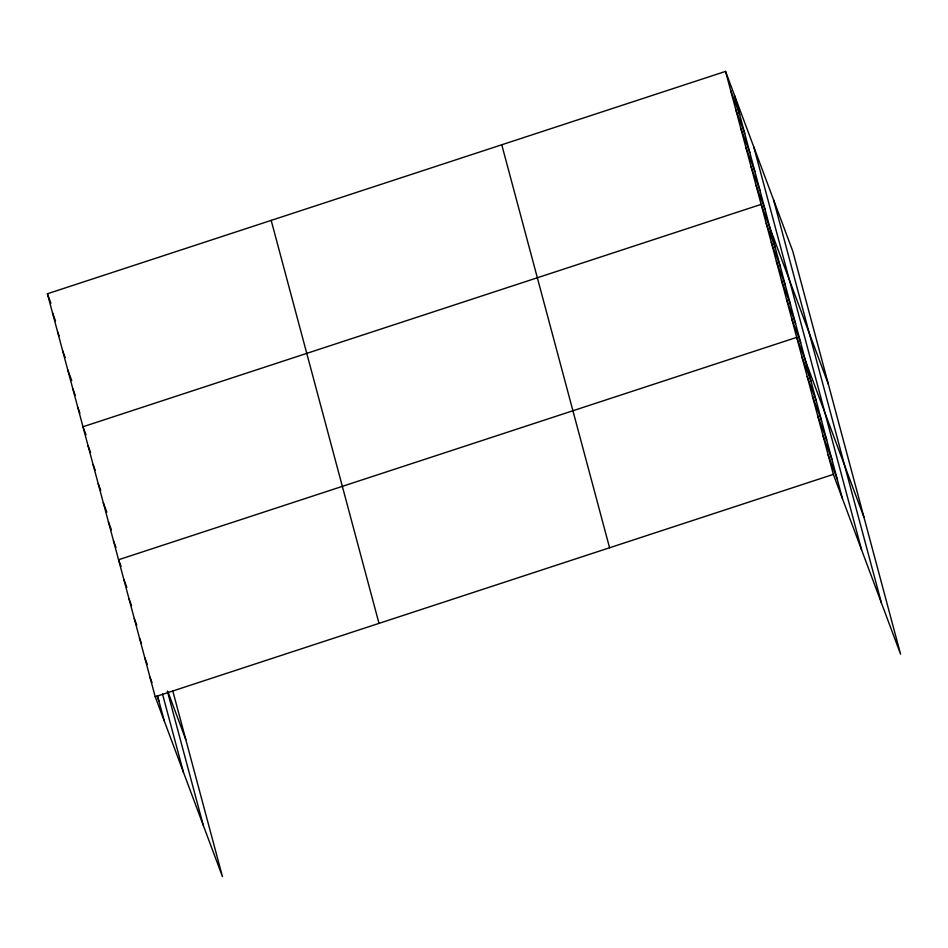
<?xml version="1.0" encoding="UTF-8"?>
<svg xmlns="http://www.w3.org/2000/svg" width="948" height="948" viewBox="0 0 948 948"><rect width="100%" height="100%" fill="white"/><g stroke="black" fill="none" stroke-linecap="round" stroke-linejoin="round"><path stroke-width="1.42" d="M172.726 690.736L222.448 876.604L155.211 696.756L47.4 293.773L725.552 71.396L792.789 251.244L900.6 654.227L833.363 474.379L725.552 71.396M155.211 696.756L833.363 474.379M730.635 90.392L739.677 114.59M735.707 109.399L744.761 133.585M740.791 128.395L749.844 152.592M745.875 147.39L754.928 171.588M750.958 166.386L760.012 190.584M756.042 185.381L765.083 209.579M828.362 384.224L761.125 204.377L82.974 426.766L85.995 434.824M766.209 223.384L775.251 247.582M771.293 242.38L780.334 266.578M776.376 261.375L785.418 285.573M781.46 280.371L790.502 304.569M786.544 299.367L795.585 323.564M791.616 318.374L800.669 342.56M863.948 517.205L796.699 337.37L118.559 559.747L121.071 566.466M801.937 356.946L810.99 381.132M807.175 376.51L816.228 400.708M812.412 396.086L821.466 420.284M817.65 415.662L826.692 439.86M822.888 435.239L831.929 459.425M828.125 454.803L837.167 479.001M47.4 293.773L50.919 303.182M52.484 312.781L55.494 320.839M57.567 331.776L59.072 335.805M62.651 350.772L65.163 357.491M67.735 369.767L71.752 380.527M72.818 388.763L75.33 395.482M77.89 407.759L79.905 413.138M88.057 445.761L90.57 452.48M93.141 464.757L95.156 470.137M98.225 483.753L100.737 490.471M103.308 502.748L106.828 512.157M108.392 521.755L111.402 529.814M113.476 540.751L115.988 547.47M168.069 692.17L185.796 739.582M123.797 579.323L126.807 587.381M129.035 598.887L131.547 605.618M134.261 618.463L136.785 625.182M139.498 638.04L141.513 643.419M144.736 657.616L147.248 664.335M149.974 677.18L151.988 682.56M157.013 696.01L159.027 701.378M773.58 199.874L881.391 602.857M753.802 146.964L861.614 549.935M734.593 95.594L842.405 498.577M501.765 144.783L609.576 547.766M271.187 220.398L378.999 623.369M167.346 691.021L203.251 825.234M162.511 694.019L183.462 772.324M157.522 695.785L164.265 720.954"/></g></svg>
